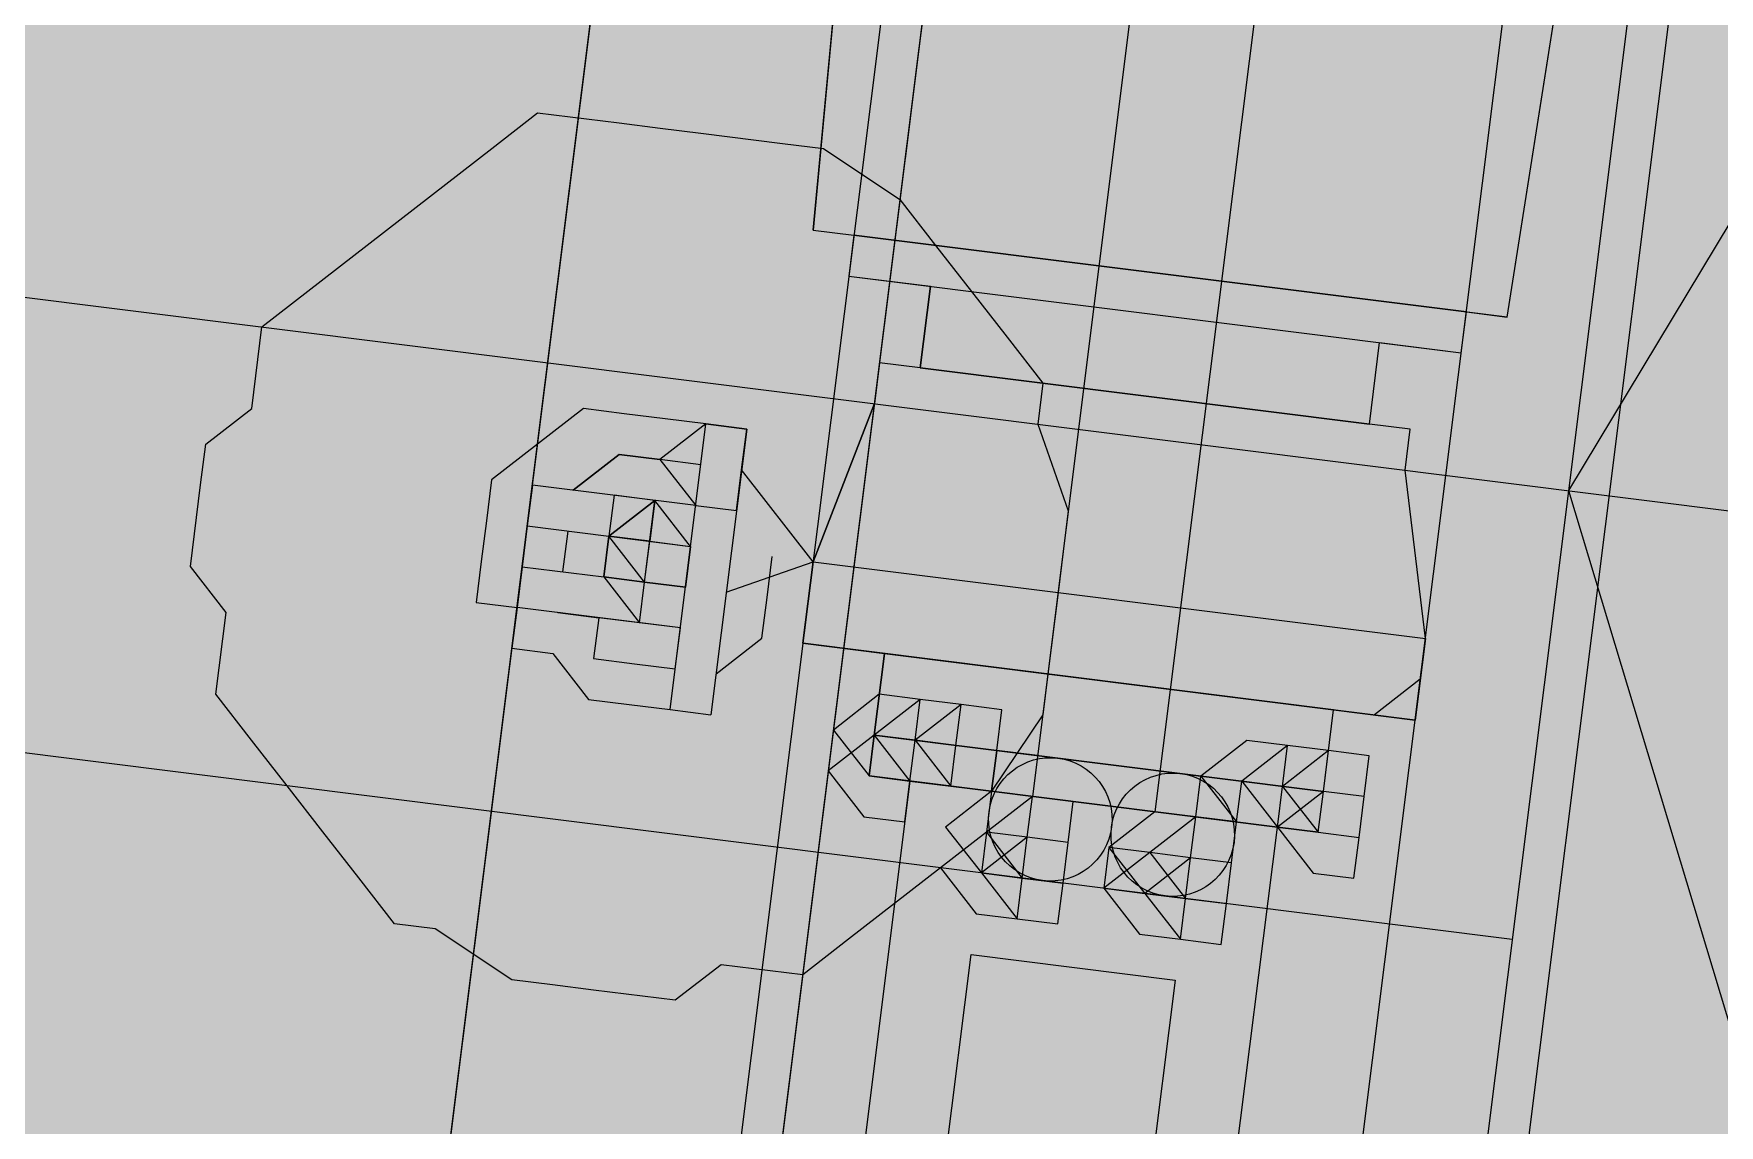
# Model space of a CAD drawing. Header units: metres. Extents: x -4 to 509425, y 7549 to 4732445.
# Drawn here: x 475992.8851 to 475993.232, y 4719721.6187 to 4719721.8434 of the extents above; entities that cross this region are included whole.
import ezdxf

# ---------------------------------------------------------------- set-up
doc = ezdxf.new("R2010")
doc.units = ezdxf.units.M
doc.header["$LTSCALE"] = 0.01
doc.header["$MEASUREMENT"] = 0
doc.layers.get('0').update_dxf_attribs({"lineweight": 0})
doc.layers.add('_SUBESTACIÓN', color=1, linetype='Continuous')
doc.layers.add('SUBESTACION LA VID', color=253, linetype='Continuous')

# ---------------------------------------------------------------- blocks, each defined once
blk = doc.blocks.new('A$Cfff6051d')
at = {"layer": 'SUBESTACION LA VID', "transparency": 33554687}
h = blk.add_hatch(color=256, dxfattribs=at)
h.dxf.hatch_style = 2
h.paths.add_polyline_path([(475993.0308, 4719721.75364), (475993.03185, 4719721.76204), (475993.02345, 4719721.76309), (475993.014, 4719721.75575), (475993.02135, 4719721.74629), (475993.02975, 4719721.74524)])
h = blk.add_hatch(color=256, dxfattribs=at)
h.dxf.hatch_style = 2
h.paths.add_polyline_path([(475993.06648, 4719721.69797), (475993.06753, 4719721.70637), (475993.05913, 4719721.70743), (475993.04968, 4719721.70008), (475993.05703, 4719721.69063), (475993.06543, 4719721.68957)])
h = blk.add_hatch(color=256, dxfattribs=at)
h.dxf.hatch_style = 2
h.paths.add_polyline_path([(475993.06648, 4719721.69797), (475993.06753, 4719721.70637), (475993.05913, 4719721.70743), (475993.04968, 4719721.70008), (475993.05703, 4719721.69063), (475993.06543, 4719721.68957)])
h = blk.add_hatch(color=256, dxfattribs=at)
h.dxf.hatch_style = 2
h.paths.add_polyline_path([(475993.06648, 4719721.69797), (475993.06753, 4719721.70637), (475993.05913, 4719721.70743), (475993.04968, 4719721.70008), (475993.05703, 4719721.69063), (475993.06543, 4719721.68957)])
h = blk.add_hatch(color=256, dxfattribs=at)
h.dxf.hatch_style = 2
h.paths.add_polyline_path([(475993.06648, 4719721.69797), (475993.06753, 4719721.70637), (475993.05913, 4719721.70743), (475993.04968, 4719721.70008), (475993.05703, 4719721.69063), (475993.06543, 4719721.68957)])
h = blk.add_hatch(color=256, dxfattribs=at)
h.dxf.hatch_style = 2
h.paths.add_polyline_path([(475993.07489, 4719721.69692), (475993.07594, 4719721.70532), (475993.06753, 4719721.70637), (475993.05808, 4719721.69903), (475993.06543, 4719721.68957), (475993.07383, 4719721.68852)])
h = blk.add_hatch(color=256, dxfattribs=at)
h.dxf.hatch_style = 2
h.paths.add_polyline_path([(475993.07489, 4719721.69692), (475993.07594, 4719721.70532), (475993.06753, 4719721.70637), (475993.05808, 4719721.69903), (475993.06543, 4719721.68957), (475993.07383, 4719721.68852)])
h = blk.add_hatch(color=256, dxfattribs=at)
h.dxf.hatch_style = 2
h.paths.add_polyline_path([(475993.08329, 4719721.69587), (475993.08434, 4719721.70427), (475993.07594, 4719721.70532), (475993.06648, 4719721.69797), (475993.07383, 4719721.68852), (475993.08223, 4719721.68747)])
h = blk.add_hatch(color=256, dxfattribs=at)
h.dxf.hatch_style = 2
h.paths.add_polyline_path([(475993.08329, 4719721.69587), (475993.08434, 4719721.70427), (475993.07594, 4719721.70532), (475993.06648, 4719721.69797), (475993.07383, 4719721.68852), (475993.08223, 4719721.68747)])
h = blk.add_hatch(color=256, dxfattribs=at)
h.dxf.hatch_style = 2
h.paths.add_polyline_path([(475993.08329, 4719721.69587), (475993.08434, 4719721.70427), (475993.07594, 4719721.70532), (475993.06648, 4719721.69797), (475993.07383, 4719721.68852), (475993.08223, 4719721.68747)])
h = blk.add_hatch(color=256, dxfattribs=at)
h.dxf.hatch_style = 2
h.paths.add_polyline_path([(475993.08329, 4719721.69587), (475993.08434, 4719721.70427), (475993.07594, 4719721.70532), (475993.06648, 4719721.69797), (475993.07383, 4719721.68852), (475993.08223, 4719721.68747)])
h = blk.add_hatch(color=256, dxfattribs=at)
h.dxf.hatch_style = 2
h.paths.add_polyline_path([(475993.06543, 4719721.68957), (475993.06648, 4719721.69797), (475993.05808, 4719721.69903), (475993.04863, 4719721.69168), (475993.05597, 4719721.68223), (475993.06437, 4719721.68117)])
h = blk.add_hatch(color=256, dxfattribs=at)
h.dxf.hatch_style = 2
h.paths.add_polyline_path([(475993.06543, 4719721.68957), (475993.06648, 4719721.69797), (475993.05808, 4719721.69903), (475993.04863, 4719721.69168), (475993.05597, 4719721.68223), (475993.06437, 4719721.68117)])
h = blk.add_hatch(color=256, dxfattribs=at)
h.dxf.hatch_style = 2
h.paths.add_polyline_path([(475993.06543, 4719721.68957), (475993.06648, 4719721.69797), (475993.05808, 4719721.69903), (475993.04863, 4719721.69168), (475993.05597, 4719721.68223), (475993.06437, 4719721.68117)])
h = blk.add_hatch(color=256, dxfattribs=at)
h.dxf.hatch_style = 2
h.paths.add_polyline_path([(475993.06543, 4719721.68957), (475993.06648, 4719721.69797), (475993.05808, 4719721.69903), (475993.04863, 4719721.69168), (475993.05597, 4719721.68223), (475993.06437, 4719721.68117)])
h = blk.add_hatch(color=256, dxfattribs=at)
h.dxf.hatch_style = 2
h.paths.add_polyline_path([(475993.14209, 4719721.68849), (475993.14314, 4719721.69689), (475993.13474, 4719721.69795), (475993.12529, 4719721.6906), (475993.13263, 4719721.68115), (475993.14103, 4719721.68009)])
h = blk.add_hatch(color=256, dxfattribs=at)
h.dxf.hatch_style = 2
h.paths.add_polyline_path([(475993.14209, 4719721.68849), (475993.14314, 4719721.69689), (475993.13474, 4719721.69795), (475993.12529, 4719721.6906), (475993.13263, 4719721.68115), (475993.14103, 4719721.68009)])
h = blk.add_hatch(color=256, dxfattribs=at)
h.dxf.hatch_style = 2
h.paths.add_polyline_path([(475993.14209, 4719721.68849), (475993.14314, 4719721.69689), (475993.13474, 4719721.69795), (475993.12529, 4719721.6906), (475993.13263, 4719721.68115), (475993.14103, 4719721.68009)])
h = blk.add_hatch(color=256, dxfattribs=at)
h.dxf.hatch_style = 2
h.paths.add_polyline_path([(475993.15049, 4719721.68744), (475993.15154, 4719721.69584), (475993.14314, 4719721.69689), (475993.13369, 4719721.68955), (475993.14103, 4719721.68009), (475993.14943, 4719721.67904)])
h = blk.add_hatch(color=256, dxfattribs=at)
h.dxf.hatch_style = 2
h.paths.add_polyline_path([(475993.15049, 4719721.68744), (475993.15154, 4719721.69584), (475993.14314, 4719721.69689), (475993.13369, 4719721.68955), (475993.14103, 4719721.68009), (475993.14943, 4719721.67904)])
h = blk.add_hatch(color=256, dxfattribs=at)
h.dxf.hatch_style = 2
h.paths.add_polyline_path([(475993.15889, 4719721.68639), (475993.15994, 4719721.69479), (475993.15154, 4719721.69584), (475993.14209, 4719721.68849), (475993.14943, 4719721.67904), (475993.15783, 4719721.67799)])
h = blk.add_hatch(color=256, dxfattribs=at)
h.dxf.hatch_style = 2
h.paths.add_polyline_path([(475993.15889, 4719721.68639), (475993.15994, 4719721.69479), (475993.15154, 4719721.69584), (475993.14209, 4719721.68849), (475993.14943, 4719721.67904), (475993.15783, 4719721.67799)])
h = blk.add_hatch(color=256, dxfattribs=at)
h.dxf.hatch_style = 2
h.paths.add_polyline_path([(475993.15889, 4719721.68639), (475993.15994, 4719721.69479), (475993.15154, 4719721.69584), (475993.14209, 4719721.68849), (475993.14943, 4719721.67904), (475993.15783, 4719721.67799)])
h = blk.add_hatch(color=256, dxfattribs=at)
h.dxf.hatch_style = 2
h.paths.add_polyline_path([(475993.15889, 4719721.68639), (475993.15994, 4719721.69479), (475993.15154, 4719721.69584), (475993.14209, 4719721.68849), (475993.14943, 4719721.67904), (475993.15783, 4719721.67799)])
h = blk.add_hatch(color=256, dxfattribs=at)
h.dxf.hatch_style = 2
h.paths.add_polyline_path([(475993.15889, 4719721.68639), (475993.15994, 4719721.69479), (475993.15154, 4719721.69584), (475993.14209, 4719721.68849), (475993.14943, 4719721.67904), (475993.15783, 4719721.67799)])
h = blk.add_hatch(color=256, dxfattribs=at)
h.dxf.hatch_style = 2
h.paths.add_polyline_path([(475993.08958, 4719721.67801), (475993.09063, 4719721.68641), (475993.08223, 4719721.68747), (475993.07278, 4719721.68012), (475993.08013, 4719721.67067), (475993.08853, 4719721.66961)])
h = blk.add_hatch(color=256, dxfattribs=at)
h.dxf.hatch_style = 2
h.paths.add_polyline_path([(475993.09798, 4719721.67696), (475993.09903, 4719721.68536), (475993.09063, 4719721.68641), (475993.08118, 4719721.67907), (475993.08853, 4719721.66961), (475993.09693, 4719721.66856)])
h = blk.add_hatch(color=256, dxfattribs=at)
h.dxf.hatch_style = 2
h.paths.add_polyline_path([(475993.09798, 4719721.67696), (475993.09903, 4719721.68536), (475993.09063, 4719721.68641), (475993.08118, 4719721.67907), (475993.08853, 4719721.66961), (475993.09693, 4719721.66856)])
h = blk.add_hatch(color=256, dxfattribs=at)
h.dxf.hatch_style = 2
h.paths.add_polyline_path([(475993.15783, 4719721.67799), (475993.15889, 4719721.68639), (475993.15049, 4719721.68744), (475993.14103, 4719721.68009), (475993.14838, 4719721.67064), (475993.15678, 4719721.66959)])
h = blk.add_hatch(color=256, dxfattribs=at)
h.dxf.hatch_style = 2
h.paths.add_polyline_path([(475993.15783, 4719721.67799), (475993.15889, 4719721.68639), (475993.15049, 4719721.68744), (475993.14103, 4719721.68009), (475993.14838, 4719721.67064), (475993.15678, 4719721.66959)])
h = blk.add_hatch(color=256, dxfattribs=at)
h.dxf.hatch_style = 2
h.paths.add_polyline_path([(475993.15783, 4719721.67799), (475993.15889, 4719721.68639), (475993.15049, 4719721.68744), (475993.14103, 4719721.68009), (475993.14838, 4719721.67064), (475993.15678, 4719721.66959)])
h = blk.add_hatch(color=256, dxfattribs=at)
h.dxf.hatch_style = 2
h.paths.add_polyline_path([(475993.15783, 4719721.67799), (475993.15889, 4719721.68639), (475993.15049, 4719721.68744), (475993.14103, 4719721.68009), (475993.14838, 4719721.67064), (475993.15678, 4719721.66959)])
h = blk.add_hatch(color=256, dxfattribs=at)
h.dxf.hatch_style = 2
h.paths.add_polyline_path([(475993.15783, 4719721.67799), (475993.15889, 4719721.68639), (475993.15049, 4719721.68744), (475993.14103, 4719721.68009), (475993.14838, 4719721.67064), (475993.15678, 4719721.66959)])
h = blk.add_hatch(color=256, dxfattribs=at)
h.dxf.hatch_style = 2
h.paths.add_polyline_path([(475993.12318, 4719721.6738), (475993.12423, 4719721.6822), (475993.11583, 4719721.68325), (475993.10638, 4719721.67591), (475993.11373, 4719721.66645), (475993.12213, 4719721.6654)])
h = blk.add_hatch(color=256, dxfattribs=at)
h.dxf.hatch_style = 2
h.paths.add_polyline_path([(475993.12318, 4719721.6738), (475993.12423, 4719721.6822), (475993.11583, 4719721.68325), (475993.10638, 4719721.67591), (475993.11373, 4719721.66645), (475993.12213, 4719721.6654)])
h = blk.add_hatch(color=256, dxfattribs=at)
h.dxf.hatch_style = 2
h.paths.add_polyline_path([(475993.13158, 4719721.67275), (475993.13263, 4719721.68115), (475993.12423, 4719721.6822), (475993.11478, 4719721.67485), (475993.12213, 4719721.6654), (475993.13053, 4719721.66435)])
h = blk.add_hatch(color=256, dxfattribs=at)
h.dxf.hatch_style = 2
h.paths.add_polyline_path([(475993.08853, 4719721.66961), (475993.08958, 4719721.67801), (475993.08118, 4719721.67907), (475993.07173, 4719721.67172), (475993.07907, 4719721.66226), (475993.08747, 4719721.66121)])
h = blk.add_hatch(color=256, dxfattribs=at)
h.dxf.hatch_style = 2
h.paths.add_polyline_path([(475993.09693, 4719721.66856), (475993.09798, 4719721.67696), (475993.08958, 4719721.67801), (475993.08013, 4719721.67067), (475993.08747, 4719721.66121), (475993.09587, 4719721.66016)])
h = blk.add_hatch(color=256, dxfattribs=at)
h.dxf.hatch_style = 2
h.paths.add_polyline_path([(475993.09693, 4719721.66856), (475993.09798, 4719721.67696), (475993.08958, 4719721.67801), (475993.08013, 4719721.67067), (475993.08747, 4719721.66121), (475993.09587, 4719721.66016)])
h = blk.add_hatch(color=256, dxfattribs=at)
h.dxf.hatch_style = 2
h.paths.add_polyline_path([(475993.12213, 4719721.6654), (475993.12318, 4719721.6738), (475993.11478, 4719721.67485), (475993.10533, 4719721.66751), (475993.11267, 4719721.65805), (475993.12107, 4719721.657)])
h = blk.add_hatch(color=256, dxfattribs=at)
h.dxf.hatch_style = 2
h.paths.add_polyline_path([(475993.12213, 4719721.6654), (475993.12318, 4719721.6738), (475993.11478, 4719721.67485), (475993.10533, 4719721.66751), (475993.11267, 4719721.65805), (475993.12107, 4719721.657)])
h = blk.add_hatch(color=256, dxfattribs=at)
h.dxf.hatch_style = 2
h.paths.add_polyline_path([(475993.13053, 4719721.66435), (475993.13158, 4719721.67275), (475993.12318, 4719721.6738), (475993.11373, 4719721.66645), (475993.12107, 4719721.657), (475993.12947, 4719721.65594)])
at = {"layer": 'SUBESTACION LA VID', "lineweight": 15}
for p, q in [((475993.25176, 4719722.97166), (475993.09063, 4719721.68641)), ((475993.27696, 4719722.9685), (475993.11583, 4719721.68325)), ((475993.07872, 4719720.70668), (475993.3399, 4719722.78997)), ((475993.08973, 4719722.08755), (475992.95282, 4719720.9955)), ((475993.09813, 4719722.08649), (475993.06442, 4719721.81768)), ((475993.04552, 4719721.80299), (475993.07082, 4719722.07285)), ((475993.18833, 4719721.78509), (475993.23043, 4719722.05284)), ((475990.80682, 4719722.04952), (475993.95694, 4719721.65459)), ((475993.18933, 4719721.65697), (475992.02168, 4719721.80336)), ((475993.05392, 4719721.80194), (475993.05392, 4719721.80194)), ((475993.05287, 4719721.79354), (475993.17887, 4719721.77774)), ((475993.06756, 4719721.77463), (475993.06967, 4719721.79143)), ((475993.17992, 4719721.78614), (475993.17992, 4719721.78614)), ((475993.15996, 4719721.76304), (475993.16207, 4719721.77984)), ((475993.06756, 4719721.77463), (475993.15996, 4719721.76304)), ((475993.04549, 4719721.73473), (475993.05811, 4719721.76728)), ((475993.06651, 4719721.76623), (475993.06651, 4719721.76623)), ((475993.15891, 4719721.75464), (475993.15891, 4719721.75464)), ((475993.02135, 4719721.74629), (475992.98775, 4719721.75051)), ((475993.1715, 4719721.71894), (475993.16731, 4719721.75359)), ((475993.01084, 4719721.73055), (475993.01295, 4719721.74735)), ((475993.01295, 4719721.74735), (475993.01295, 4719721.74735)), ((475992.98669, 4719721.74211), (475992.98564, 4719721.73371)), ((475992.99404, 4719721.73265), (475992.99509, 4719721.74105)), ((475992.99404, 4719721.73265), (475992.99509, 4719721.74105)), ((475993.00349, 4719721.74), (475993.02029, 4719721.73789)), ((475993.01084, 4719721.73055), (475993.00349, 4719721.74)), ((475992.98564, 4719721.73371), (475992.98459, 4719721.7253)), ((475992.98564, 4719721.73371), (475993.00244, 4719721.7316)), ((475993.01819, 4719721.72109), (475992.98459, 4719721.7253)), ((475993.00979, 4719721.72214), (475993.00979, 4719721.72214)), ((475993.16939, 4719721.70213), (475993.04339, 4719721.71793)), ((475993.05808, 4719721.69903), (475993.06019, 4719721.71583)), ((475993.06019, 4719721.71583), (475993.15259, 4719721.70424)), ((475993.1715, 4719721.71894), (475993.16939, 4719721.70213)), ((475993.01608, 4719721.70429), (475993.02448, 4719721.70324)), ((475993.15049, 4719721.68744), (475993.15259, 4719721.70424)), ((475993.05703, 4719721.69063), (475993.05808, 4719721.69903)), ((475993.06543, 4719721.68957), (475993.06648, 4719721.69797)), ((475993.07383, 4719721.68852), (475993.07489, 4719721.69692)), ((475993.07383, 4719721.68852), (475993.07489, 4719721.69692)), ((475993.08329, 4719721.69587), (475993.08223, 4719721.68747)), ((475993.12529, 4719721.6906), (475993.08329, 4719721.69587)), ((475993.09169, 4719721.69481), (475993.08329, 4719721.69587)), ((475993.11689, 4719721.69165), (475993.12529, 4719721.6906)), ((475993.12423, 4719721.6822), (475993.12529, 4719721.6906)), ((475993.13263, 4719721.68115), (475993.13369, 4719721.68955)), ((475993.14943, 4719721.67904), (475993.15049, 4719721.68744)), ((475993.08118, 4719721.67907), (475993.08013, 4719721.67067)), ((475993.08958, 4719721.67801), (475993.08118, 4719721.67907)), ((475993.08958, 4719721.67801), (475993.08958, 4719721.67801)), ((475993.08958, 4719721.67801), (475993.08958, 4719721.67801)), ((475993.08958, 4719721.67801), (475993.08958, 4719721.67801)), ((475993.09798, 4719721.67696), (475993.08958, 4719721.67801)), ((475993.14943, 4719721.67904), (475993.14103, 4719721.68009)), ((475993.11478, 4719721.67485), (475993.11478, 4719721.67485)), ((475993.12318, 4719721.6738), (475993.11478, 4719721.67485)), ((475993.08013, 4719721.67067), (475993.08853, 4719721.66961)), ((475993.12213, 4719721.6654), (475993.12318, 4719721.6738)), ((475993.10533, 4719721.66751), (475993.11373, 4719721.66645)), ((475993.11373, 4719721.66645), (475993.12213, 4719721.6654))]:
    blk.add_line(p, q, dxfattribs=at)
at = {"layer": 'SUBESTACION LA VID', "lineweight": 0}
for p, q in [((475993.15996, 4719721.76304), (475993.06756, 4719721.77463)), ((475993.15259, 4719721.70424), (475993.04339, 4719721.71793)), ((475993.17044, 4719721.71054), (475993.16099, 4719721.70319)), ((475993.14943, 4719721.67904), (475993.14943, 4719721.67904))]:
    blk.add_line(p, q, dxfattribs=at)
at = {"layer": 'SUBESTACION LA VID', "lineweight": 15}
for points in [[(475992.92245, 4719721.22968), (475993.00249, 4719721.86811), (475992.99409, 4719721.86916), (475992.99514, 4719721.87756), (475992.98674, 4719721.87862), (475992.99306, 4719721.92902), (475992.27063, 4719722.01959), (475992.27801, 4719722.07839), (475992.28641, 4719722.07734), (475992.61402, 4719722.03626), (475992.6593, 4719722.39748)], [(475992.7181, 4719722.39011), (475992.67282, 4719722.02889), (475993.00043, 4719721.98782), (475993.00781, 4719722.04662), (475993.01621, 4719722.04557), (475993.02461, 4719722.04452), (475993.03093, 4719722.09492), (475993.09813, 4719722.08649), (475993.09181, 4719722.03609), (475993.10021, 4719722.03504), (475993.17581, 4719722.02556), (475993.15475, 4719721.85755), (475993.07914, 4719721.86703), (475993.07809, 4719721.85863), (475993.06969, 4719721.85968), (475992.98965, 4719721.22126)], [(475993.53234, 4719720.64981), (475993.04512, 4719720.7109), (475993.3063, 4719722.79418), (475993.79352, 4719722.7331), (475993.53234, 4719720.64981)], [(475993.07032, 4719720.70774), (475993.04512, 4719720.7109), (475993.3063, 4719722.79418), (475993.3315, 4719722.79102), (475993.07032, 4719720.70774)], [(475993.16273, 4719720.69615), (475993.42391, 4719722.77943), (475993.3315, 4719722.79102), (475993.07032, 4719720.70774), (475993.16273, 4719720.69615)], [(475993.16273, 4719720.69615), (475993.42391, 4719722.77943), (475993.3315, 4719722.79102), (475993.07032, 4719720.70774), (475993.16273, 4719720.69615)], [(475993.79352, 4719722.7331), (475993.20091, 4719721.74938), (475993.53234, 4719720.64981)], [(475993.07082, 4719722.07285), (475993.04552, 4719721.80299), (475993.05392, 4719721.80194), (475993.05287, 4719721.79354), (475993.06967, 4719721.79143), (475993.06756, 4719721.77463), (475993.05916, 4719721.77568), (475993.05811, 4719721.76728), (475993.04549, 4719721.73473), (475993.04339, 4719721.71793), (475993.06019, 4719721.71583), (475993.05808, 4719721.69903), (475993.05703, 4719721.69063), (475993.06543, 4719721.68957), (475993.05595, 4719721.61397)], [(475993.13155, 4719721.60449), (475993.14103, 4719721.68009), (475993.14943, 4719721.67904), (475993.15049, 4719721.68744), (475993.15259, 4719721.70424), (475993.16939, 4719721.70213), (475993.1715, 4719721.71894), (475993.16731, 4719721.75359), (475993.16836, 4719721.76199), (475993.15996, 4719721.76304), (475993.16207, 4719721.77984), (475993.17887, 4719721.77774), (475993.17992, 4719721.78614), (475993.18833, 4719721.78509), (475993.23043, 4719722.05284)], [(475992.89402, 4719721.00288), (475993.03093, 4719722.09492), (475993.09813, 4719722.08649), (475992.96122, 4719720.99445), (475992.89402, 4719721.00288)], [(475992.91949, 4719721.75053), (475992.92054, 4719721.75893), (475992.93, 4719721.76628), (475992.9321, 4719721.78308), (475992.94156, 4719721.79043), (475992.95101, 4719721.79777), (475992.96046, 4719721.80512), (475992.96991, 4719721.81247), (475992.97937, 4719721.81981), (475992.98883, 4719721.82716), (475993.00563, 4719721.82505), (475993.01403, 4719721.824), (475993.02242, 4719721.82295), (475993.03922, 4719721.82084), (475993.04762, 4719721.81979), (475993.06337, 4719721.80928), (475993.07072, 4719721.79983), (475993.07807, 4719721.79038), (475993.08542, 4719721.78092), (475993.09276, 4719721.77147), (475993.09171, 4719721.76307), (475993.098, 4719721.74521), (475993.09695, 4719721.73681), (475993.0959, 4719721.72841), (475993.09379, 4719721.71161), (475993.09274, 4719721.70321), (475993.08223, 4719721.68747), (475993.08118, 4719721.67907), (475993.07173, 4719721.67172), (475993.06227, 4719721.66437), (475993.05282, 4719721.65702), (475993.04336, 4719721.64968), (475993.02656, 4719721.65178), (475993.01711, 4719721.64444), (475993.00031, 4719721.64654), (475992.99191, 4719721.6476), (475992.98351, 4719721.64865), (475992.96776, 4719721.65915), (475992.95936, 4719721.66021), (475992.95201, 4719721.66966), (475992.94466, 4719721.67911), (475992.93732, 4719721.68857), (475992.92997, 4719721.69802), (475992.92262, 4719721.70748), (475992.92473, 4719721.72428), (475992.91738, 4719721.73373), (475992.91949, 4719721.75053)], [(475993.02345, 4719721.76309), (475993.01505, 4719721.76415), (475993.00665, 4719721.7652), (475992.99825, 4719721.76625), (475992.9888, 4719721.75891), (475992.97935, 4719721.75156), (475992.97829, 4719721.74316), (475992.97724, 4719721.73476), (475992.97619, 4719721.72636), (475992.98459, 4719721.7253), (475992.98353, 4719721.7169), (475992.99193, 4719721.71585), (475992.99928, 4719721.7064), (475993.00768, 4719721.70534), (475993.01608, 4719721.70429)], [(475993.01608, 4719721.70429), (475993.02345, 4719721.76309), (475993.03185, 4719721.76204), (475993.02448, 4719721.70324)], [(475993.0224, 4719721.75469), (475993.014, 4719721.75575), (475993.0056, 4719721.7568), (475992.99615, 4719721.74945)], [(475992.99615, 4719721.74945), (475993.0056, 4719721.7568), (475993.014, 4719721.75575), (475993.02135, 4719721.74629)], [(475992.98775, 4719721.75051), (475992.98669, 4719721.74211), (475993.00349, 4719721.74)], [(475993.02764, 4719721.72844), (475993.04549, 4719721.73473), (475993.0308, 4719721.75364)], [(475993.00349, 4719721.74), (475993.00244, 4719721.7316), (475993.01084, 4719721.73055), (475993.01189, 4719721.73895), (475993.00349, 4719721.74), (475993.00244, 4719721.7316), (475993.00979, 4719721.72214), (475993.01084, 4719721.73055), (475993.01924, 4719721.72949), (475993.02029, 4719721.73789), (475993.01295, 4719721.74735), (475993.00455, 4719721.7484), (475993.00349, 4719721.74), (475993.01295, 4719721.74735), (475993.01189, 4719721.73895), (475993.02029, 4719721.73789), (475993.01924, 4719721.72949), (475993.01084, 4719721.73055), (475993.00244, 4719721.7316), (475993.00349, 4719721.74)], [(475993.01295, 4719721.74735), (475993.00349, 4719721.74), (475993.00244, 4719721.7316), (475993.01084, 4719721.73055), (475993.01924, 4719721.72949), (475993.02029, 4719721.73789)], [(475993.01189, 4719721.73895), (475993.00349, 4719721.74), (475993.00244, 4719721.7316), (475993.01084, 4719721.73055), (475993.01189, 4719721.73895)], [(475993.02553, 4719721.71164), (475993.03499, 4719721.71898), (475993.03604, 4719721.72739), (475993.03709, 4719721.73579)], [(475993.04339, 4719721.71793), (475993.04549, 4719721.73473), (475993.1715, 4719721.71894)], [(475992.99299, 4719721.72425), (475993.00139, 4719721.7232), (475993.00033, 4719721.7148), (475993.00873, 4719721.71374), (475993.01713, 4719721.71269), (475993.01819, 4719721.72109)], [(475993.01819, 4719721.72109), (475993.00979, 4719721.72214), (475993.00139, 4719721.7232), (475992.99299, 4719721.72425)], [(475993.06019, 4719721.71583), (475993.05808, 4719721.69903), (475993.15049, 4719721.68744), (475993.15259, 4719721.70424)], [(475993.07489, 4719721.69692), (475993.06648, 4719721.69797), (475993.05808, 4719721.69903)], [(475993.14103, 4719721.68009), (475993.06543, 4719721.68957), (475993.05595, 4719721.61397), (475993.07275, 4719721.61186), (475993.07802, 4719721.65386), (475993.12002, 4719721.6486), (475993.11475, 4719721.6066), (475993.13155, 4719721.60449), (475993.14103, 4719721.68009)], [(475993.05703, 4719721.69063), (475993.06543, 4719721.68957), (475993.05703, 4719721.69063)], [(475993.15049, 4719721.68744), (475993.14209, 4719721.68849), (475993.13369, 4719721.68955)], [(475993.14943, 4719721.67904), (475993.14103, 4719721.68009), (475993.14209, 4719721.68849)], [(475993.08853, 4719721.66961), (475993.09693, 4719721.66856), (475993.09798, 4719721.67696)], [(475993.11478, 4719721.67485), (475993.10638, 4719721.67591), (475993.10533, 4719721.66751)]]:
    blk.add_lwpolyline(points, dxfattribs=at)
at = {"layer": 'SUBESTACION LA VID', "lineweight": 0}
for points in [[(475993.18833, 4719721.78509), (475993.05392, 4719721.80194), (475993.17992, 4719721.78614), (475993.05392, 4719721.80194)], [(475993.15049, 4719721.68744), (475993.05808, 4719721.69903), (475993.15049, 4719721.68744)], [(475993.14103, 4719721.68009), (475993.05703, 4719721.69063), (475993.14103, 4719721.68009)]]:
    blk.add_lwpolyline(points, dxfattribs=at)
at = {"layer": 'SUBESTACION LA VID'}
for points in [[(475993.0308, 4719721.75364), (475993.03185, 4719721.76204), (475993.02345, 4719721.76309), (475993.014, 4719721.75575), (475993.02135, 4719721.74629), (475993.02975, 4719721.74524)], [(475993.06648, 4719721.69797), (475993.06753, 4719721.70637), (475993.05913, 4719721.70743), (475993.04968, 4719721.70008), (475993.05703, 4719721.69063), (475993.06543, 4719721.68957)], [(475993.06648, 4719721.69797), (475993.06753, 4719721.70637), (475993.05913, 4719721.70743), (475993.04968, 4719721.70008), (475993.05703, 4719721.69063), (475993.06543, 4719721.68957)], [(475993.06648, 4719721.69797), (475993.06753, 4719721.70637), (475993.05913, 4719721.70743), (475993.04968, 4719721.70008), (475993.05703, 4719721.69063), (475993.06543, 4719721.68957)], [(475993.06648, 4719721.69797), (475993.06753, 4719721.70637), (475993.05913, 4719721.70743), (475993.04968, 4719721.70008), (475993.05703, 4719721.69063), (475993.06543, 4719721.68957)], [(475993.07489, 4719721.69692), (475993.07594, 4719721.70532), (475993.06753, 4719721.70637), (475993.05808, 4719721.69903), (475993.06543, 4719721.68957), (475993.07383, 4719721.68852)], [(475993.07489, 4719721.69692), (475993.07594, 4719721.70532), (475993.06753, 4719721.70637), (475993.05808, 4719721.69903), (475993.06543, 4719721.68957), (475993.07383, 4719721.68852)], [(475993.08329, 4719721.69587), (475993.08434, 4719721.70427), (475993.07594, 4719721.70532), (475993.06648, 4719721.69797), (475993.07383, 4719721.68852), (475993.08223, 4719721.68747)], [(475993.08329, 4719721.69587), (475993.08434, 4719721.70427), (475993.07594, 4719721.70532), (475993.06648, 4719721.69797), (475993.07383, 4719721.68852), (475993.08223, 4719721.68747)], [(475993.08329, 4719721.69587), (475993.08434, 4719721.70427), (475993.07594, 4719721.70532), (475993.06648, 4719721.69797), (475993.07383, 4719721.68852), (475993.08223, 4719721.68747)], [(475993.08329, 4719721.69587), (475993.08434, 4719721.70427), (475993.07594, 4719721.70532), (475993.06648, 4719721.69797), (475993.07383, 4719721.68852), (475993.08223, 4719721.68747)], [(475993.06543, 4719721.68957), (475993.06648, 4719721.69797), (475993.05808, 4719721.69903), (475993.04863, 4719721.69168), (475993.05597, 4719721.68223), (475993.06437, 4719721.68117)], [(475993.06543, 4719721.68957), (475993.06648, 4719721.69797), (475993.05808, 4719721.69903), (475993.04863, 4719721.69168), (475993.05597, 4719721.68223), (475993.06437, 4719721.68117)], [(475993.06543, 4719721.68957), (475993.06648, 4719721.69797), (475993.05808, 4719721.69903), (475993.04863, 4719721.69168), (475993.05597, 4719721.68223), (475993.06437, 4719721.68117)], [(475993.06543, 4719721.68957), (475993.06648, 4719721.69797), (475993.05808, 4719721.69903), (475993.04863, 4719721.69168), (475993.05597, 4719721.68223), (475993.06437, 4719721.68117)], [(475993.14209, 4719721.68849), (475993.14314, 4719721.69689), (475993.13474, 4719721.69795), (475993.12529, 4719721.6906), (475993.13263, 4719721.68115), (475993.14103, 4719721.68009)], [(475993.14209, 4719721.68849), (475993.14314, 4719721.69689), (475993.13474, 4719721.69795), (475993.12529, 4719721.6906), (475993.13263, 4719721.68115), (475993.14103, 4719721.68009)], [(475993.14209, 4719721.68849), (475993.14314, 4719721.69689), (475993.13474, 4719721.69795), (475993.12529, 4719721.6906), (475993.13263, 4719721.68115), (475993.14103, 4719721.68009)], [(475993.15049, 4719721.68744), (475993.15154, 4719721.69584), (475993.14314, 4719721.69689), (475993.13369, 4719721.68955), (475993.14103, 4719721.68009), (475993.14943, 4719721.67904)], [(475993.15049, 4719721.68744), (475993.15154, 4719721.69584), (475993.14314, 4719721.69689), (475993.13369, 4719721.68955), (475993.14103, 4719721.68009), (475993.14943, 4719721.67904)], [(475993.15889, 4719721.68639), (475993.15994, 4719721.69479), (475993.15154, 4719721.69584), (475993.14209, 4719721.68849), (475993.14943, 4719721.67904), (475993.15783, 4719721.67799)], [(475993.15889, 4719721.68639), (475993.15994, 4719721.69479), (475993.15154, 4719721.69584), (475993.14209, 4719721.68849), (475993.14943, 4719721.67904), (475993.15783, 4719721.67799)], [(475993.15889, 4719721.68639), (475993.15994, 4719721.69479), (475993.15154, 4719721.69584), (475993.14209, 4719721.68849), (475993.14943, 4719721.67904), (475993.15783, 4719721.67799)], [(475993.15889, 4719721.68639), (475993.15994, 4719721.69479), (475993.15154, 4719721.69584), (475993.14209, 4719721.68849), (475993.14943, 4719721.67904), (475993.15783, 4719721.67799)], [(475993.15889, 4719721.68639), (475993.15994, 4719721.69479), (475993.15154, 4719721.69584), (475993.14209, 4719721.68849), (475993.14943, 4719721.67904), (475993.15783, 4719721.67799)], [(475993.08958, 4719721.67801), (475993.09063, 4719721.68641), (475993.08223, 4719721.68747), (475993.07278, 4719721.68012), (475993.08013, 4719721.67067), (475993.08853, 4719721.66961)], [(475993.09798, 4719721.67696), (475993.09903, 4719721.68536), (475993.09063, 4719721.68641), (475993.08118, 4719721.67907), (475993.08853, 4719721.66961), (475993.09693, 4719721.66856)], [(475993.09798, 4719721.67696), (475993.09903, 4719721.68536), (475993.09063, 4719721.68641), (475993.08118, 4719721.67907), (475993.08853, 4719721.66961), (475993.09693, 4719721.66856)], [(475993.15783, 4719721.67799), (475993.15889, 4719721.68639), (475993.15049, 4719721.68744), (475993.14103, 4719721.68009), (475993.14838, 4719721.67064), (475993.15678, 4719721.66959)], [(475993.15783, 4719721.67799), (475993.15889, 4719721.68639), (475993.15049, 4719721.68744), (475993.14103, 4719721.68009), (475993.14838, 4719721.67064), (475993.15678, 4719721.66959)], [(475993.15783, 4719721.67799), (475993.15889, 4719721.68639), (475993.15049, 4719721.68744), (475993.14103, 4719721.68009), (475993.14838, 4719721.67064), (475993.15678, 4719721.66959)], [(475993.15783, 4719721.67799), (475993.15889, 4719721.68639), (475993.15049, 4719721.68744), (475993.14103, 4719721.68009), (475993.14838, 4719721.67064), (475993.15678, 4719721.66959)], [(475993.15783, 4719721.67799), (475993.15889, 4719721.68639), (475993.15049, 4719721.68744), (475993.14103, 4719721.68009), (475993.14838, 4719721.67064), (475993.15678, 4719721.66959)], [(475993.12318, 4719721.6738), (475993.12423, 4719721.6822), (475993.11583, 4719721.68325), (475993.10638, 4719721.67591), (475993.11373, 4719721.66645), (475993.12213, 4719721.6654)], [(475993.12318, 4719721.6738), (475993.12423, 4719721.6822), (475993.11583, 4719721.68325), (475993.10638, 4719721.67591), (475993.11373, 4719721.66645), (475993.12213, 4719721.6654)], [(475993.13158, 4719721.67275), (475993.13263, 4719721.68115), (475993.12423, 4719721.6822), (475993.11478, 4719721.67485), (475993.12213, 4719721.6654), (475993.13053, 4719721.66435)], [(475993.08853, 4719721.66961), (475993.08958, 4719721.67801), (475993.08118, 4719721.67907), (475993.07173, 4719721.67172), (475993.07907, 4719721.66226), (475993.08747, 4719721.66121)], [(475993.09693, 4719721.66856), (475993.09798, 4719721.67696), (475993.08958, 4719721.67801), (475993.08013, 4719721.67067), (475993.08747, 4719721.66121), (475993.09587, 4719721.66016)], [(475993.09693, 4719721.66856), (475993.09798, 4719721.67696), (475993.08958, 4719721.67801), (475993.08013, 4719721.67067), (475993.08747, 4719721.66121), (475993.09587, 4719721.66016)], [(475993.12213, 4719721.6654), (475993.12318, 4719721.6738), (475993.11478, 4719721.67485), (475993.10533, 4719721.66751), (475993.11267, 4719721.65805), (475993.12107, 4719721.657)], [(475993.12213, 4719721.6654), (475993.12318, 4719721.6738), (475993.11478, 4719721.67485), (475993.10533, 4719721.66751), (475993.11267, 4719721.65805), (475993.12107, 4719721.657)], [(475993.13053, 4719721.66435), (475993.13158, 4719721.67275), (475993.12318, 4719721.6738), (475993.11373, 4719721.66645), (475993.12107, 4719721.657), (475993.12947, 4719721.65594)]]:
    blk.add_lwpolyline(points, close=True, dxfattribs=at)
at = {"layer": 'SUBESTACION LA VID', "lineweight": 0}
for points in [[(475993.0308, 4719721.75364), (475993.03185, 4719721.76204), (475993.02345, 4719721.76309), (475993.014, 4719721.75575), (475993.02135, 4719721.74629), (475993.02975, 4719721.74524)], [(475993.06648, 4719721.69797), (475993.06753, 4719721.70637), (475993.05913, 4719721.70743), (475993.04968, 4719721.70008), (475993.05703, 4719721.69063), (475993.06543, 4719721.68957)], [(475993.06648, 4719721.69797), (475993.06753, 4719721.70637), (475993.05913, 4719721.70743), (475993.04968, 4719721.70008), (475993.05703, 4719721.69063), (475993.06543, 4719721.68957)], [(475993.06648, 4719721.69797), (475993.06753, 4719721.70637), (475993.05913, 4719721.70743), (475993.04968, 4719721.70008), (475993.05703, 4719721.69063), (475993.06543, 4719721.68957)], [(475993.06648, 4719721.69797), (475993.06753, 4719721.70637), (475993.05913, 4719721.70743), (475993.04968, 4719721.70008), (475993.05703, 4719721.69063), (475993.06543, 4719721.68957)], [(475993.07489, 4719721.69692), (475993.07594, 4719721.70532), (475993.06753, 4719721.70637), (475993.05808, 4719721.69903), (475993.06543, 4719721.68957), (475993.07383, 4719721.68852)], [(475993.07489, 4719721.69692), (475993.07594, 4719721.70532), (475993.06753, 4719721.70637), (475993.05808, 4719721.69903), (475993.06543, 4719721.68957), (475993.07383, 4719721.68852)], [(475993.08329, 4719721.69587), (475993.08434, 4719721.70427), (475993.07594, 4719721.70532), (475993.06648, 4719721.69797), (475993.07383, 4719721.68852), (475993.08223, 4719721.68747)], [(475993.08329, 4719721.69587), (475993.08434, 4719721.70427), (475993.07594, 4719721.70532), (475993.06648, 4719721.69797), (475993.07383, 4719721.68852), (475993.08223, 4719721.68747)], [(475993.08329, 4719721.69587), (475993.08434, 4719721.70427), (475993.07594, 4719721.70532), (475993.06648, 4719721.69797), (475993.07383, 4719721.68852), (475993.08223, 4719721.68747)], [(475993.08329, 4719721.69587), (475993.08434, 4719721.70427), (475993.07594, 4719721.70532), (475993.06648, 4719721.69797), (475993.07383, 4719721.68852), (475993.08223, 4719721.68747)], [(475993.06543, 4719721.68957), (475993.06648, 4719721.69797), (475993.05808, 4719721.69903), (475993.04863, 4719721.69168), (475993.05597, 4719721.68223), (475993.06437, 4719721.68117)], [(475993.06543, 4719721.68957), (475993.06648, 4719721.69797), (475993.05808, 4719721.69903), (475993.04863, 4719721.69168), (475993.05597, 4719721.68223), (475993.06437, 4719721.68117)], [(475993.06543, 4719721.68957), (475993.06648, 4719721.69797), (475993.05808, 4719721.69903), (475993.04863, 4719721.69168), (475993.05597, 4719721.68223), (475993.06437, 4719721.68117)], [(475993.06543, 4719721.68957), (475993.06648, 4719721.69797), (475993.05808, 4719721.69903), (475993.04863, 4719721.69168), (475993.05597, 4719721.68223), (475993.06437, 4719721.68117)], [(475993.14209, 4719721.68849), (475993.14314, 4719721.69689), (475993.13474, 4719721.69795), (475993.12529, 4719721.6906), (475993.13263, 4719721.68115), (475993.14103, 4719721.68009)], [(475993.14209, 4719721.68849), (475993.14314, 4719721.69689), (475993.13474, 4719721.69795), (475993.12529, 4719721.6906), (475993.13263, 4719721.68115), (475993.14103, 4719721.68009)], [(475993.14209, 4719721.68849), (475993.14314, 4719721.69689), (475993.13474, 4719721.69795), (475993.12529, 4719721.6906), (475993.13263, 4719721.68115), (475993.14103, 4719721.68009)], [(475993.15049, 4719721.68744), (475993.15154, 4719721.69584), (475993.14314, 4719721.69689), (475993.13369, 4719721.68955), (475993.14103, 4719721.68009), (475993.14943, 4719721.67904)], [(475993.15049, 4719721.68744), (475993.15154, 4719721.69584), (475993.14314, 4719721.69689), (475993.13369, 4719721.68955), (475993.14103, 4719721.68009), (475993.14943, 4719721.67904)], [(475993.15889, 4719721.68639), (475993.15994, 4719721.69479), (475993.15154, 4719721.69584), (475993.14209, 4719721.68849), (475993.14943, 4719721.67904), (475993.15783, 4719721.67799)], [(475993.15889, 4719721.68639), (475993.15994, 4719721.69479), (475993.15154, 4719721.69584), (475993.14209, 4719721.68849), (475993.14943, 4719721.67904), (475993.15783, 4719721.67799)], [(475993.15889, 4719721.68639), (475993.15994, 4719721.69479), (475993.15154, 4719721.69584), (475993.14209, 4719721.68849), (475993.14943, 4719721.67904), (475993.15783, 4719721.67799)], [(475993.15889, 4719721.68639), (475993.15994, 4719721.69479), (475993.15154, 4719721.69584), (475993.14209, 4719721.68849), (475993.14943, 4719721.67904), (475993.15783, 4719721.67799)], [(475993.15889, 4719721.68639), (475993.15994, 4719721.69479), (475993.15154, 4719721.69584), (475993.14209, 4719721.68849), (475993.14943, 4719721.67904), (475993.15783, 4719721.67799)], [(475993.08958, 4719721.67801), (475993.09063, 4719721.68641), (475993.08223, 4719721.68747), (475993.07278, 4719721.68012), (475993.08013, 4719721.67067), (475993.08853, 4719721.66961)], [(475993.09798, 4719721.67696), (475993.09903, 4719721.68536), (475993.09063, 4719721.68641), (475993.08118, 4719721.67907), (475993.08853, 4719721.66961), (475993.09693, 4719721.66856)], [(475993.09798, 4719721.67696), (475993.09903, 4719721.68536), (475993.09063, 4719721.68641), (475993.08118, 4719721.67907), (475993.08853, 4719721.66961), (475993.09693, 4719721.66856)], [(475993.15783, 4719721.67799), (475993.15889, 4719721.68639), (475993.15049, 4719721.68744), (475993.14103, 4719721.68009), (475993.14838, 4719721.67064), (475993.15678, 4719721.66959)], [(475993.15783, 4719721.67799), (475993.15889, 4719721.68639), (475993.15049, 4719721.68744), (475993.14103, 4719721.68009), (475993.14838, 4719721.67064), (475993.15678, 4719721.66959)], [(475993.15783, 4719721.67799), (475993.15889, 4719721.68639), (475993.15049, 4719721.68744), (475993.14103, 4719721.68009), (475993.14838, 4719721.67064), (475993.15678, 4719721.66959)], [(475993.15783, 4719721.67799), (475993.15889, 4719721.68639), (475993.15049, 4719721.68744), (475993.14103, 4719721.68009), (475993.14838, 4719721.67064), (475993.15678, 4719721.66959)], [(475993.15783, 4719721.67799), (475993.15889, 4719721.68639), (475993.15049, 4719721.68744), (475993.14103, 4719721.68009), (475993.14838, 4719721.67064), (475993.15678, 4719721.66959)], [(475993.12318, 4719721.6738), (475993.12423, 4719721.6822), (475993.11583, 4719721.68325), (475993.10638, 4719721.67591), (475993.11373, 4719721.66645), (475993.12213, 4719721.6654)], [(475993.12318, 4719721.6738), (475993.12423, 4719721.6822), (475993.11583, 4719721.68325), (475993.10638, 4719721.67591), (475993.11373, 4719721.66645), (475993.12213, 4719721.6654)], [(475993.13158, 4719721.67275), (475993.13263, 4719721.68115), (475993.12423, 4719721.6822), (475993.11478, 4719721.67485), (475993.12213, 4719721.6654), (475993.13053, 4719721.66435)], [(475993.08853, 4719721.66961), (475993.08958, 4719721.67801), (475993.08118, 4719721.67907), (475993.07173, 4719721.67172), (475993.07907, 4719721.66226), (475993.08747, 4719721.66121)], [(475993.09693, 4719721.66856), (475993.09798, 4719721.67696), (475993.08958, 4719721.67801), (475993.08013, 4719721.67067), (475993.08747, 4719721.66121), (475993.09587, 4719721.66016)], [(475993.09693, 4719721.66856), (475993.09798, 4719721.67696), (475993.08958, 4719721.67801), (475993.08013, 4719721.67067), (475993.08747, 4719721.66121), (475993.09587, 4719721.66016)], [(475993.12213, 4719721.6654), (475993.12318, 4719721.6738), (475993.11478, 4719721.67485), (475993.10533, 4719721.66751), (475993.11267, 4719721.65805), (475993.12107, 4719721.657)], [(475993.12213, 4719721.6654), (475993.12318, 4719721.6738), (475993.11478, 4719721.67485), (475993.10533, 4719721.66751), (475993.11267, 4719721.65805), (475993.12107, 4719721.657)], [(475993.13053, 4719721.66435), (475993.13158, 4719721.67275), (475993.12318, 4719721.6738), (475993.11373, 4719721.66645), (475993.12107, 4719721.657), (475993.12947, 4719721.65594)]]:
    blk.add_lwpolyline(points, close=True, dxfattribs=at)
at = {"layer": 'SUBESTACION LA VID', "lineweight": 15}
for points in [[(475993.08171, 4719721.68327), (475993.08083, 4719721.67631), (475993.08577, 4719721.66996), (475993.09273, 4719721.66909), (475993.09968, 4719721.66821), (475993.10603, 4719721.67315), (475993.10691, 4719721.68011), (475993.10778, 4719721.68706), (475993.10284, 4719721.69341), (475993.09589, 4719721.69429), (475993.08893, 4719721.69516), (475993.08258, 4719721.69022), (475993.08171, 4719721.68327)], [(475993.10691, 4719721.68011), (475993.10603, 4719721.67315), (475993.11097, 4719721.6668), (475993.11793, 4719721.66593), (475993.12488, 4719721.66505), (475993.13123, 4719721.66999), (475993.13211, 4719721.67695), (475993.13298, 4719721.6839), (475993.12804, 4719721.69025), (475993.12109, 4719721.69113), (475993.11413, 4719721.692), (475993.10778, 4719721.68706), (475993.10691, 4719721.68011)]]:
    blk.add_open_spline(points, degree=3, knots=[0, 0, 0, 0, 1, 1, 1, 2, 2, 2, 3, 3, 3, 4, 4, 4, 4], dxfattribs=at)

msp = doc.modelspace()

# ---------------------------------------------------------------- hatches: boundary and pattern name
at = {"layer": '_SUBESTACIÓN', "transparency": 33554559}
h = msp.add_hatch(color=1, dxfattribs=at)
h.dxf.hatch_style = 1
h.paths.add_polyline_path([(475968.63988, 4719805.82503), (476089.93862, 4719790.61504), (476078.16862, 4719696.74002), (475956.86864, 4719711.95017)])

# ---------------------------------------------------------------- block references
at = {"linetype": 'Continuous'}
msp.add_blockref('A$Cfff6051d', (0, 0), dxfattribs=at)

doc.saveas('drawing.dxf')
